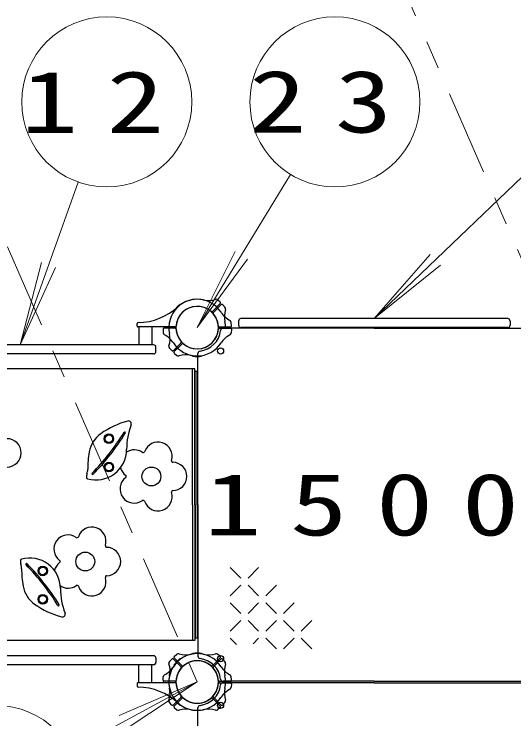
# Model space of a CAD drawing. Units: millimetres on the paper. Extents: x -385 to 0, y -594 to 267.
# Drawn here: x -206.97 to -189.33, y 176.53 to 201.39 of the extents above; entities that cross this region are included whole.
import ezdxf

# ---------------------------------------------------------------- set-up
doc = ezdxf.new("R2010")
doc.units = ezdxf.units.MM
doc.linetypes.add('USER2', pattern=[6, 3, -1, 1, -1])
doc.layers.add('LY_1', color=7, linetype='Continuous', lineweight=25)
doc.styles.add('ＭＳ ゴシック', font='')
doc.styles.get('ＭＳ ゴシック').set_extended_font_data('MS Gothic')

msp = doc.modelspace()

# ---------------------------------------------------------------- linework, layer by layer
at = {"layer": 'LY_1', "linetype": 'USER2', "lineweight": 13}
for p, q in [((-188.006, 190.333), (-199.5, 216.677)), ((-212, 204.177), (-200.506, 177.833))]:
    msp.add_line(p, q, dxfattribs=at)
at = {"layer": 'LY_1', "lineweight": 13}
for p, q in [((-188.461, 196.216), (-194.256, 190.649)), ((-197.209, 195.734), (-200.506, 190.333)), ((-204.706, 195.469), (-206.756, 189.724)), ((-200.506, 190.333), (-199.172, 193.02)), ((-200.506, 190.333), (-198.726, 192.747)), ((-194.256, 190.649), (-192.282, 192.908)), ((-206.756, 189.724), (-205.998, 192.627)), ((-206.756, 189.724), (-205.505, 192.451)), ((-194.256, 190.649), (-191.92, 192.531)), ((-198.963, 181.501), (-199.338, 181.876)), ((-198.338, 181.876), (-198.713, 181.501)), ((-198.963, 181.251), (-199.338, 180.876)), ((-198.338, 180.876), (-198.713, 181.251)), ((-197.713, 181.251), (-198.088, 180.876)), ((-198.963, 180.251), (-199.338, 180.626)), ((-198.338, 180.626), (-198.713, 180.251)), ((-197.713, 180.251), (-198.088, 180.626)), ((-197.088, 180.626), (-197.463, 180.251)), ((-198.963, 180.001), (-199.338, 179.626)), ((-198.338, 179.626), (-198.713, 180.001)), ((-197.713, 180.001), (-198.088, 179.626)), ((-197.088, 179.626), (-197.463, 180.001)), ((-196.463, 180.001), (-196.838, 179.626)), ((-199.115, 179.153), (-199.338, 179.376)), ((-198.338, 179.376), (-198.537, 179.176)), ((-197.713, 179.001), (-198.088, 179.376)), ((-197.088, 179.376), (-197.463, 179.001)), ((-196.463, 179.001), (-196.838, 179.376)), ((-204.971, 175.429), (-200.506, 177.833)), ((-200.506, 177.833), (-203.262, 176.646)), ((-200.506, 177.833), (-203.014, 176.186))]:
    msp.add_line(p, q, dxfattribs=at)
at = {"layer": 'LY_1', "color": 2}
for p, q in [((-199.971, 190.903), (-199.694, 191.18)), ((-199.695, 191.228), (-199.791, 191.318)), ((-199.936, 190.867), (-199.658, 191.145)), ((-199.611, 191.144), (-199.521, 191.048)), ((-202.63, 190.393), (-202.626, 190.48)), ((-199.299, 190.392), (-199.303, 190.513)), ((-201.287, 190.358), (-202.597, 190.358)), ((-201.713, 190.273), (-201.709, 190.152)), ((-201.287, 190.308), (-201.68, 190.308)), ((-199.725, 190.358), (-199.332, 190.358)), ((-199.725, 190.308), (-199.332, 190.308)), ((-199.299, 190.273), (-199.304, 190.142)), ((-201.076, 189.798), (-201.354, 189.52)), ((-201.041, 189.763), (-201.318, 189.485)), ((-201.402, 189.521), (-201.484, 189.61)), ((-201.318, 189.437), (-201.229, 189.354)), ((-201.318, 178.728), (-201.229, 178.811)), ((-199.695, 178.728), (-199.791, 178.818)), ((-201.402, 178.644), (-201.484, 178.555)), ((-201.076, 178.367), (-201.354, 178.645)), ((-201.041, 178.403), (-201.318, 178.68)), ((-199.971, 178.403), (-199.694, 178.68)), ((-199.936, 178.367), (-199.658, 178.645)), ((-199.611, 178.644), (-199.521, 178.548)), ((-201.713, 177.892), (-201.709, 178.013)), ((-199.299, 177.892), (-199.304, 178.023)), ((-202.63, 177.773), (-202.626, 177.685)), ((-201.287, 177.808), (-202.597, 177.808)), ((-201.287, 177.858), (-201.68, 177.858)), ((-199.725, 177.858), (-199.332, 177.858)), ((-199.725, 177.808), (-199.332, 177.808)), ((-199.299, 177.773), (-199.303, 177.652)), ((-201.076, 177.298), (-201.354, 177.02)), ((-201.041, 177.263), (-201.318, 176.985)), ((-199.971, 177.263), (-199.694, 176.985)), ((-199.936, 177.298), (-199.658, 177.02)), ((-201.402, 177.021), (-201.484, 177.11)), ((-199.611, 177.021), (-199.521, 177.117)), ((-201.318, 176.937), (-201.229, 176.854)), ((-199.695, 176.937), (-199.791, 176.848))]:
    msp.add_line(p, q, dxfattribs=at)
at = {"layer": 'LY_1'}
for p, q in [((-201.086, 191.148), (-201.087, 191.15)), ((-201.321, 190.912), (-201.323, 190.914)), ((-199.048, 190.566), (-199.048, 190.416)), ((-189.548, 190.649), (-198.964, 190.649)), ((-189.464, 190.566), (-189.464, 190.416)), ((-202.566, 190.358), (-202.566, 189.724)), ((-202.113, 190.358), (-202.113, 189.724)), ((-189.548, 190.333), (-198.964, 190.333)), ((-202.048, 189.724), (-211.464, 189.724)), ((-201.964, 189.491), (-201.964, 189.641)), ((-202.048, 189.408), (-211.464, 189.408)), ((-200.673, 189.347), (-200.673, 189.344)), ((-200.339, 189.347), (-200.339, 189.344)), ((-200.593, 188.874), (-213.047, 188.874)), ((-200.671, 184.083), (-200.671, 188.874)), ((-200.593, 184.083), (-200.593, 188.874)), ((-200.581, 184.083), (-200.581, 188.791)), ((-200.506, 188.791), (-200.581, 188.791)), ((-200.506, 184.083), (-200.506, 188.791)), ((-200.671, 184.083), (-200.671, 179.291)), ((-200.593, 184.083), (-200.593, 179.291)), ((-200.581, 184.083), (-200.581, 179.374)), ((-200.506, 184.083), (-200.506, 179.374)), ((-200.593, 179.291), (-213.047, 179.291)), ((-200.506, 179.374), (-200.581, 179.374)), ((-202.048, 178.758), (-211.464, 178.758)), ((-200.673, 178.819), (-200.673, 178.821)), ((-200.339, 178.819), (-200.339, 178.821)), ((-201.964, 178.674), (-201.964, 178.524)), ((-201.086, 178.648), (-201.087, 178.65)), ((-202.048, 178.441), (-211.464, 178.441)), ((-202.566, 177.808), (-202.566, 178.441)), ((-202.113, 177.808), (-202.113, 178.441)), ((-201.321, 178.412), (-201.323, 178.414)), ((-201.321, 177.253), (-201.323, 177.251)), ((-201.086, 177.018), (-201.087, 177.016))]:
    msp.add_line(p, q, dxfattribs=at)
at = {"layer": 'LY_1', "color": 4}
for p, q in [((-194.256, 190.308), (-199.596, 190.308)), ((-194.256, 190.308), (-188.916, 190.308)), ((-200.481, 184.083), (-200.481, 189.422)), ((-200.481, 184.083), (-200.481, 178.743)), ((-194.256, 177.858), (-199.596, 177.858)), ((-194.256, 177.808), (-199.596, 177.808)), ((-194.256, 177.858), (-188.916, 177.858)), ((-194.256, 177.808), (-188.916, 177.808)), ((-200.481, 171.583), (-200.481, 176.922))]:
    msp.add_line(p, q, dxfattribs=at)
at = {"layer": 'LY_1', "lineweight": 13}
for centre in [(-203.698, 198.294), (-195.646, 198.294), (-207.613, 174.007)]:
    msp.add_circle(centre, 3, dxfattribs=at)
at = {"layer": 'LY_1'}
for centre, radius in [((-199.681, 189.508), 0.108), ((-203.623, 186.416), 0.167), ((-203.623, 186.416), 0.133), ((-203.623, 185.416), 0.167), ((-203.623, 185.416), 0.133), ((-205.956, 181.749), 0.167), ((-205.956, 181.749), 0.133), ((-205.956, 180.749), 0.167), ((-205.956, 180.749), 0.133), ((-199.681, 178.658), 0.108), ((-199.681, 177.008), 0.108)]:
    msp.add_circle(centre, radius, dxfattribs=at)
at = {"layer": 'LY_1', "color": 94}
for centre in [(-202.123, 185.083), (-204.456, 182.083)]:
    msp.add_circle(centre, 0.333, dxfattribs=at)
at = {"layer": 'LY_1', "color": 2}
for centre, radius, start, end in [((-200.506, 190.333), 1, 77.7272, 135), ((-200.506, 190.333), 1, 90, 132.2172), ((-200.506, 190.333), 1, 32.7272, 90), ((-200.116, 192.124), 0.833, 257.7272, 287.5412), ((-199.84, 191.25), 0.0833, 47, 107.5412), ((-199.717, 191.204), 0.0333, 315, 47), ((-202.634, 192.678), 2.167, 271.0842, 312.2172), ((-200.506, 190.333), 1, 135, 192.2728), ((-200.506, 190.333), 0.75, 90, 175.7293), ((-200.506, 190.333), 0.75, 49.2707, 135), ((-200.506, 190.333), 0.75, 4.2707, 90), ((-199.635, 191.121), 0.0333, 43, 135), ((-198.715, 190.722), 0.833, 162.4588, 192.2728), ((-199.589, 190.999), 0.0833, 342.4588, 43), ((-200.506, 190.333), 0.75, 135, 220.7293), ((-199.995, 190.926), 0.0333, 229.2707, 315), ((-200.506, 190.333), 0.75, 315, 40.7293), ((-199.913, 190.844), 0.0333, 135, 220.7293), ((-198.964, 191.324), 0.833, 212.7272, 242.5412), ((-202.592, 190.478), 0.0333, 91.0841, 177), ((-200.506, 190.333), 1, 358.5675, 12.2728), ((-199.387, 190.51), 0.0833, 2, 62.5412), ((-199.387, 190.51), 0.0833, 2, 62.5412), ((-202.597, 190.391), 0.0333, 177, 270), ((-201.68, 190.274), 0.0333, 90, 182), ((-201.287, 190.391), 0.0333, 270, 355.7293), ((-201.287, 190.274), 0.0333, 4.2707, 90), ((-200.506, 190.333), 0.75, 184.2707, 270), ((-200.506, 190.333), 0.75, 270, 355.7293), ((-199.725, 190.391), 0.0333, 184.2707, 270), ((-199.725, 190.274), 0.0333, 90, 175.7293), ((-199.332, 190.391), 0.0333, 270, 2), ((-199.332, 190.274), 0.0333, 358, 90), ((-201.626, 190.155), 0.0833, 182, 242.5412), ((-202.048, 189.341), 0.833, 32.7272, 62.5412), ((-202.298, 189.943), 0.833, 342.4588, 12.2728), ((-198.964, 189.341), 0.833, 117.4588, 147.2728), ((-199.387, 190.155), 0.0833, 297.4588, 358), ((-201.424, 189.667), 0.0833, 162.4588, 223), ((-200.506, 190.333), 1, 212.7272, 270), ((-201.1, 189.821), 0.0333, 315, 40.7293), ((-201.017, 189.739), 0.0333, 49.2707, 135), ((-200.506, 190.333), 0.75, 229.2707, 315), ((-200.506, 190.333), 1, 270, 327.2728), ((-201.377, 189.544), 0.0333, 223, 315), ((-201.295, 189.461), 0.0333, 135, 227), ((-201.172, 189.415), 0.0833, 227, 287.5412), ((-200.896, 188.541), 0.833, 77.7272, 107.5412), ((-200.506, 190.333), 1, 257.7272, 271.4325), ((-200.506, 177.833), 1, 90, 147.2728), ((-201.172, 178.75), 0.0833, 72.4588, 133), ((-200.506, 177.833), 1, 77.7272, 135), ((-200.896, 179.624), 0.833, 252.4588, 282.2728), ((-200.506, 177.833), 1, 88.5675, 102.2728), ((-200.506, 177.833), 1, 32.7272, 90), ((-200.116, 179.624), 0.833, 257.7272, 287.5412), ((-199.84, 178.75), 0.0833, 47, 107.5412), ((-201.424, 178.499), 0.0833, 137, 197.5412), ((-200.506, 177.833), 1, 135, 192.2728), ((-201.377, 178.621), 0.0333, 45, 137), ((-201.295, 178.704), 0.0333, 133, 225), ((-200.506, 177.833), 0.75, 90, 175.7293), ((-200.506, 177.833), 0.75, 49.2707, 135), ((-200.506, 177.833), 0.75, 45, 130.7293), ((-200.506, 177.833), 0.75, 4.2707, 90), ((-199.717, 178.704), 0.0333, 315, 47), ((-199.635, 178.621), 0.0333, 43, 135), ((-199.589, 178.499), 0.0833, 342.4588, 43), ((-202.048, 178.824), 0.833, 297.4588, 327.2728), ((-202.298, 178.222), 0.833, 347.7272, 17.5412), ((-200.506, 177.833), 0.75, 135, 220.7293), ((-200.506, 177.833), 0.75, 139.2707, 225), ((-201.1, 178.344), 0.0333, 319.2707, 45), ((-201.017, 178.426), 0.0333, 225, 310.7293), ((-199.995, 178.426), 0.0333, 229.2707, 315), ((-200.506, 177.833), 0.75, 319.2707, 45), ((-200.506, 177.833), 0.75, 315, 40.7293), ((-199.913, 178.344), 0.0333, 135, 220.7293), ((-198.964, 178.824), 0.833, 212.7272, 242.5412), ((-198.715, 178.222), 0.833, 162.4588, 192.2728), ((-201.626, 178.01), 0.0833, 117.4588, 178), ((-200.506, 177.833), 1, 167.7272, 225), ((-200.506, 177.833), 1, 358.5675, 12.2728), ((-199.387, 178.01), 0.0833, 2, 62.5412), ((-202.597, 177.774), 0.0333, 90, 183), ((-201.68, 177.891), 0.0333, 178, 270), ((-201.287, 177.891), 0.0333, 270, 355.7293), ((-201.287, 177.774), 0.0333, 4.2707, 90), ((-200.506, 177.833), 0.75, 184.2707, 270), ((-200.506, 177.833), 0.75, 270, 355.7293), ((-199.725, 177.891), 0.0333, 184.2707, 270), ((-199.725, 177.774), 0.0333, 90, 175.7293), ((-200.506, 177.833), 1, 347.7272, 1.4325), ((-199.332, 177.891), 0.0333, 270, 2), ((-199.332, 177.774), 0.0333, 358, 90), ((-202.592, 177.687), 0.0333, 183, 268.9158), ((-202.634, 175.487), 2.167, 47.7828, 88.9159), ((-202.298, 177.443), 0.833, 342.4588, 12.2728), ((-198.964, 176.841), 0.833, 117.4588, 147.2728), ((-198.715, 177.443), 0.833, 167.7272, 197.5412), ((-199.387, 177.655), 0.0833, 297.4588, 358), ((-199.387, 177.655), 0.0833, 297.4588, 358), ((-201.1, 177.321), 0.0333, 315, 40.7293), ((-201.017, 177.239), 0.0333, 49.2707, 135), ((-200.506, 177.833), 0.75, 225, 310.7293), ((-200.506, 177.833), 0.75, 229.2707, 315), ((-200.506, 177.833), 1, 270, 327.2728), ((-199.995, 177.239), 0.0333, 45, 130.7293), ((-199.913, 177.321), 0.0333, 139.2707, 225), ((-201.424, 177.167), 0.0833, 162.4588, 223), ((-201.377, 177.044), 0.0333, 223, 315), ((-200.506, 177.833), 1, 225, 282.2728), ((-200.506, 177.833), 1, 227.7828, 270), ((-199.635, 177.044), 0.0333, 225, 317), ((-199.589, 177.167), 0.0833, 317, 17.5412), ((-201.295, 176.961), 0.0333, 135, 227), ((-201.172, 176.915), 0.0833, 227, 287.5412), ((-200.896, 176.041), 0.833, 77.7272, 107.5412), ((-200.506, 177.833), 1, 257.7272, 271.4325), ((-200.116, 176.041), 0.833, 72.4588, 102.2728), ((-199.84, 176.915), 0.0833, 252.4588, 313), ((-199.717, 176.961), 0.0333, 313, 45)]:
    msp.add_arc(centre, radius, start, end, dxfattribs=at)
at = {"layer": 'LY_1'}
for centre, radius, start, end in [((-201.311, 190.926), 0.0167, 143.6269, 225), ((-200.506, 190.333), 1.017, 135, 143.6269), ((-200.506, 190.333), 1.017, 126.3731, 135), ((-201.099, 191.138), 0.0167, 45, 126.3731), ((-198.964, 190.566), 0.0833, 90, 180), ((-189.548, 190.566), 0.0833, 0, 90), ((-200.506, 190.333), 0.833, 276.7872, 353.2128), ((-198.964, 190.416), 0.0833, 180, 270), ((-189.548, 190.416), 0.0833, 270, 0), ((-202.048, 189.641), 0.0833, 360, 90), ((-202.048, 189.491), 0.0833, 270, 360), ((-200.656, 189.344), 0.0167, 180, 261.3731), ((-200.506, 190.333), 1.017, 261.3731, 270), ((-200.506, 190.333), 1.017, 270, 278.6269), ((-200.356, 189.344), 0.0167, 278.6269, 360), ((-202.048, 178.674), 0.0833, 0, 90), ((-200.656, 178.821), 0.0167, 98.6269, 180), ((-200.506, 177.833), 1.017, 90, 98.6269), ((-200.506, 177.833), 1.017, 81.3731, 90), ((-200.356, 178.821), 0.0167, 0, 81.3731), ((-202.048, 178.524), 0.0833, 270, 0), ((-200.506, 177.833), 1.017, 135, 143.6269), ((-200.506, 177.833), 1.017, 126.3731, 135), ((-201.099, 178.638), 0.0167, 45, 126.3731), ((-200.506, 177.833), 0.833, 6.7872, 83.2128), ((-201.311, 178.426), 0.0167, 143.6269, 225), ((-200.506, 177.833), 0.833, 276.7872, 353.2128), ((-201.311, 177.24), 0.0167, 135, 216.3731), ((-200.506, 177.833), 1.017, 216.3731, 225), ((-200.506, 177.833), 1.017, 225, 233.6269), ((-201.099, 177.027), 0.0167, 233.6269, 315)]:
    msp.add_arc(centre, radius, start, end, dxfattribs=at)
at = {"layer": 'LY_1', "color": 4}
for centre, start, end in [((-199.596, 190.224), 90, 173.2128), ((-200.398, 189.422), 96.7872, 180), ((-200.398, 178.743), 180, 263.2128), ((-199.596, 177.941), 186.7872, 270), ((-199.596, 177.724), 90, 173.2128), ((-200.398, 176.922), 96.7872, 180)]:
    msp.add_arc(centre, 0.0833, start, end, dxfattribs=at)
at = {"layer": 'LY_1', "color": 94}
for centre, radius, start, end in [((-202.179, 184.14), 3, 104.9842, 125.2836), ((-202.929, 186.943), 0.0979, 339.3635, 104.9842), ((-200.498, 186.027), 2.5, 159.3635, 179.7848), ((-203.334, 185.772), 1, 125.2836, 169.876), ((-210.152, 191.006), 8.308, 315.6146, 328.2576), ((-210.152, 191.006), 8.358, 315.6146, 328.2576), ((-203.065, 186.621), 0.025, 328.2576, 148.2576), ((-207.221, 185.916), 0.5, 270.724, 89.276), ((-201.891, 185.796), 0.5, 342.724, 161.276), ((-204.081, 186.041), 1.083, 254.1244, 359.7848), ((-202.73, 185.523), 0.5, 54.724, 123.0543), ((-201.037, 185.362), 3.333, 169.876, 180.4102), ((-202.412, 185.972), 0.05, 234.724, 341.276), ((-201.366, 185.633), 0.05, 162.724, 269.276), ((-201.373, 185.083), 0.5, 270.724, 89.276), ((-204.87, 185.335), 0.5, 341.2258, 0.4102), ((-202.73, 185.523), 0.5, 195.0436, 233.276), ((-204.081, 185.066), 0.333, 161.2258, 183.9289), ((-204.364, 185.047), 0.05, 183.9289, 254.1244), ((-204.197, 185.177), 0.025, 135.6146, 315.6146), ((-202.73, 184.642), 0.5, 126.724, 305.276), ((-203.058, 185.083), 0.05, 306.724, 53.276), ((-201.891, 184.369), 0.5, 198.724, 17.276), ((-201.366, 184.533), 0.05, 90.724, 197.276), ((-202.412, 184.193), 0.05, 18.724, 125.276), ((-204.224, 182.796), 0.5, 342.724, 161.276), ((-205.063, 182.523), 0.5, 54.724, 233.276), ((-204.745, 182.972), 0.05, 234.724, 341.276), ((-203.699, 182.633), 0.05, 162.724, 269.276), ((-203.706, 182.083), 0.5, 270.724, 89.276), ((-206.697, 182.118), 0.05, 105.8756, 176.0711), ((-206.414, 182.099), 0.333, 176.0711, 198.7742), ((-207.203, 181.831), 0.5, 359.5898, 18.7742), ((-206.414, 181.124), 1.083, 0.2152, 105.8756), ((-206.53, 181.989), 0.025, 44.3854, 224.3854), ((-212.485, 176.16), 8.358, 31.7424, 44.3854), ((-205.063, 181.642), 0.5, 126.724, 164.9564), ((-205.392, 182.083), 0.05, 306.724, 53.276), ((-203.37, 181.803), 3.333, 179.5898, 190.124), ((-212.485, 176.16), 8.308, 31.7424, 44.3854), ((-204.224, 181.369), 0.5, 198.724, 17.276), ((-203.699, 181.533), 0.05, 90.724, 197.276), ((-204.745, 181.193), 0.05, 18.724, 125.276), ((-205.667, 181.393), 1, 190.124, 234.7164), ((-205.063, 181.642), 0.5, 236.9457, 305.276), ((-202.831, 181.138), 2.5, 180.2152, 200.6365), ((-204.512, 183.026), 3, 234.7164, 255.0158), ((-205.399, 180.544), 0.025, 211.7424, 31.7424), ((-205.262, 180.222), 0.0979, 255.0158, 20.6365)]:
    msp.add_arc(centre, radius, start, end, dxfattribs=at)

# ---------------------------------------------------------------- texts
at = {"layer": 'LY_1', "char_height": 2.199, "style": 'ＭＳ ゴシック'}
for s, insert, attachment_point in [('\\T1.5;\\W1.35;23', (-195.646, 198.294), 5), ('\\T1.5;\\W1.35;12', (-203.698, 198.294), 5), ('\\T1.5;\\W1.35;1500', (-200.256, 184.083), 4)]:
    msp.add_mtext(s, dxfattribs=dict(at, insert=insert, attachment_point=attachment_point))

doc.saveas('drawing.dxf')
